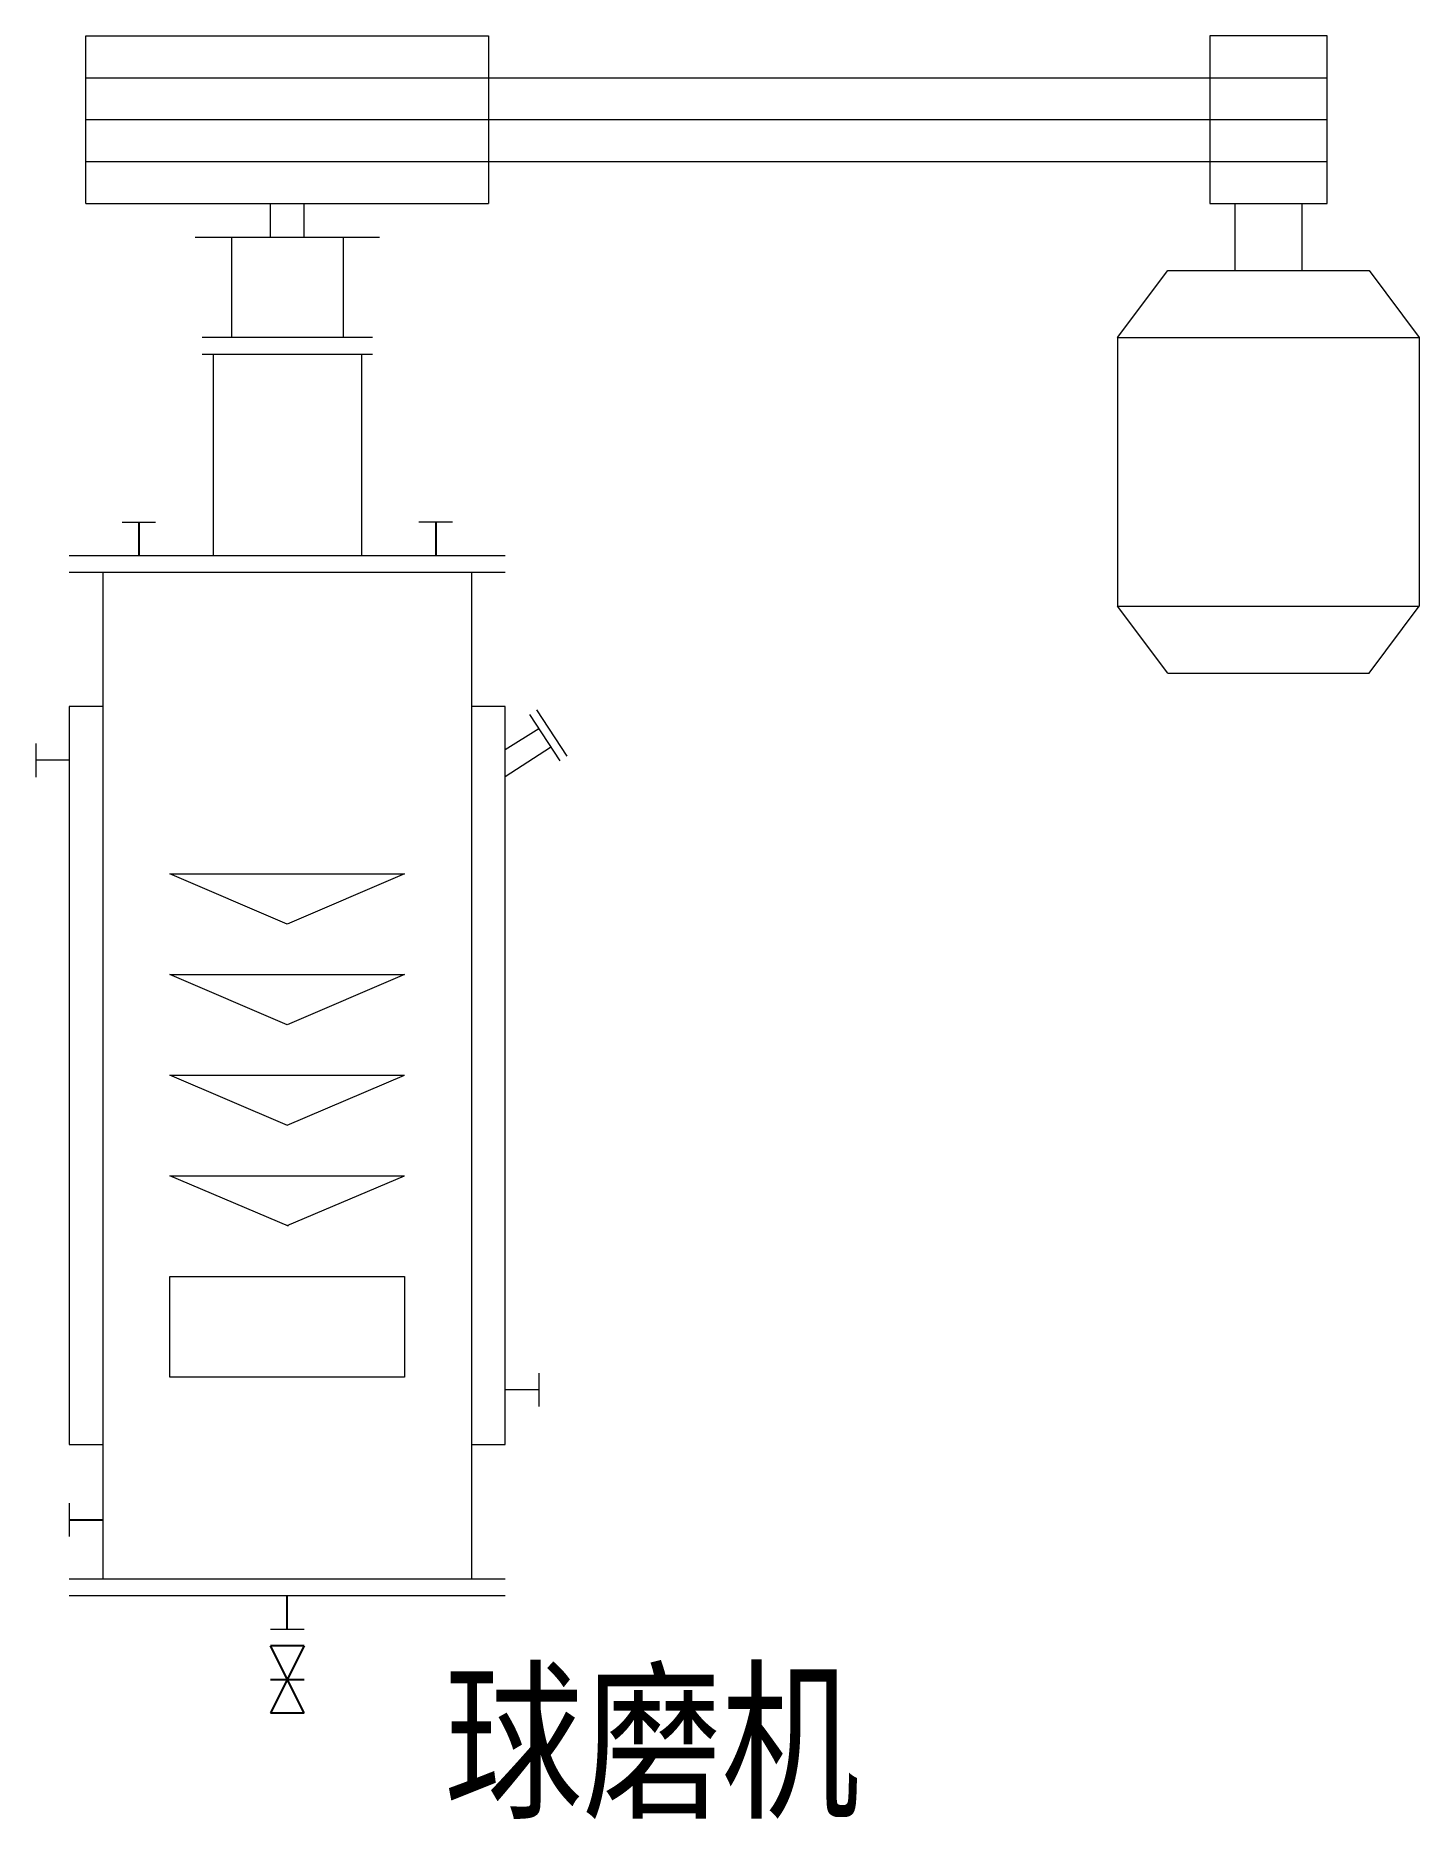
# Model space of a CAD drawing. Header units: millimetres. Extents: x 337 to 419, y 74 to 180.
import ezdxf

# ---------------------------------------------------------------- set-up
doc = ezdxf.new("R2010")
doc.units = ezdxf.units.MM
for name, color, linetype in [('主管道', 4, 'Continuous'), ('图层1', 1, 'Continuous'), ('辅物料管道', 4, 'Continuous')]:
    doc.layers.add(name, color=color, linetype=linetype)
doc.layers.add('水管线', color=3, linetype='Continuous', lineweight=15)
doc.layers.add('设备阀门', color=3, linetype='Continuous', lineweight=15)
doc.styles.add('QSDI', font='SimSun.ttf', dxfattribs={"width": 0.8})

# ---------------------------------------------------------------- blocks, each defined once
blk = doc.blocks.new('FG')
at = {"layer": '图层1'}
for p, q in [((9422.09, 790.41), (9422.09, 787.41)), ((9428.09, 790.41), (9422.09, 787.41)), ((9422.09, 790.41), (9428.09, 787.41)), ((9425.09, 787.41), (9425.09, 790.41)), ((9428.09, 787.41), (9428.09, 790.41))]:
    blk.add_line(p, q, dxfattribs=at)

msp = doc.modelspace()

# ---------------------------------------------------------------- linework, layer by layer
at = {"color": 2}
msp.add_line((360.52, 151.18), (360.52, 149.18), dxfattribs=at)
at = {"layer": '主管道', "color": 2}
for p, q in [((342.82, 151.18), (342.82, 149.18)), ((340.67, 91.67), (338.67, 91.67))]:
    msp.add_line(p, q, dxfattribs=at)
at = {"layer": '水管线', "color": 2}
for p, q in [((338.67, 136.98), (336.67, 136.98)), ((366.67, 99.45), (364.67, 99.45))]:
    msp.add_line(p, q, dxfattribs=at)
at = {"layer": '设备阀门', "color": 2}
for p, q in [((339.67, 170.18), (339.67, 180.18)), ((339.67, 180.18), (363.67, 180.18)), ((363.67, 180.18), (363.67, 170.18)), ((413.67, 180.18), (406.67, 180.18)), ((406.67, 180.18), (406.67, 170.18)), ((413.67, 170.18), (413.67, 180.18)), ((413.67, 170.18), (413.67, 180.18)), ((339.67, 177.68), (413.67, 177.68)), ((339.67, 175.18), (413.67, 175.18)), ((339.67, 172.68), (413.67, 172.68)), ((339.67, 170.18), (363.67, 170.18)), ((350.67, 168.18), (350.67, 170.18)), ((352.67, 168.18), (352.67, 170.18)), ((406.67, 170.18), (413.67, 170.18)), ((408.17, 170.18), (408.17, 166.18)), ((412.17, 170.18), (412.17, 166.18)), ((346.17, 168.18), (357.17, 168.18)), ((348.34, 168.18), (348.34, 162.18)), ((355, 168.18), (355, 162.18)), ((401.17, 162.18), (404.17, 166.18)), ((404.17, 166.18), (416.17, 166.18)), ((416.17, 166.18), (419.17, 162.18)), ((356.75, 162.18), (346.59, 162.18)), ((401.17, 162.18), (419.17, 162.18)), ((401.17, 162.18), (401.17, 146.18)), ((419.17, 162.18), (419.17, 146.18)), ((356.75, 161.18), (346.59, 161.18)), ((347.25, 161.18), (347.25, 149.18)), ((356.09, 161.18), (356.09, 149.18)), ((341.82, 151.18), (343.82, 151.18)), ((361.52, 151.18), (359.52, 151.18)), ((364.67, 149.18), (338.67, 149.18)), ((364.67, 148.18), (338.67, 148.18)), ((340.67, 148.18), (340.67, 88.18)), ((362.67, 88.18), (362.67, 148.18)), ((401.17, 146.18), (419.17, 146.18)), ((404.17, 142.18), (401.17, 146.18)), ((416.17, 142.18), (419.17, 146.18)), ((404.17, 142.18), (416.17, 142.18)), ((340.67, 140.18), (338.67, 140.18)), ((338.67, 140.18), (338.67, 96.18)), ((364.67, 140.18), (362.67, 140.18)), ((364.67, 96.18), (364.67, 140.18)), ((366.12, 139.72), (367.93, 136.95)), ((366.54, 139.99), (368.35, 137.22)), ((364.67, 137.62), (366.67, 138.88)), ((336.67, 137.98), (336.67, 135.98)), ((364.67, 136.01), (367.37, 137.77)), ((344.67, 130.21), (358.67, 130.21)), ((351.66, 127.21), (344.67, 130.21)), ((358.67, 130.21), (351.66, 127.21)), ((344.67, 124.21), (358.67, 124.21)), ((351.67, 121.21), (344.67, 124.21)), ((358.67, 124.21), (351.67, 121.21)), ((344.67, 118.21), (358.67, 118.21)), ((344.67, 118.21), (358.67, 118.21)), ((351.68, 115.21), (344.67, 118.21)), ((351.67, 115.22), (358.67, 118.21)), ((344.67, 112.21), (358.67, 112.21)), ((351.75, 109.21), (344.67, 112.21)), ((351.67, 109.25), (358.67, 112.21)), ((344.67, 100.21), (344.67, 106.21)), ((344.67, 106.21), (358.67, 106.21)), ((358.67, 106.21), (358.67, 100.21)), ((351.67, 100.21), (344.67, 100.21)), ((358.67, 100.21), (351.67, 100.21)), ((366.67, 100.45), (366.67, 98.45)), ((366.67, 100.45), (366.67, 98.45)), ((338.67, 96.18), (340.67, 96.18)), ((362.67, 96.18), (364.67, 96.18)), ((338.67, 92.7), (338.67, 90.7)), ((338.67, 88.18), (364.67, 88.18)), ((338.67, 87.18), (364.67, 87.18)), ((350.67, 85.18), (352.67, 85.18))]:
    msp.add_line(p, q, dxfattribs=at)
at = {"layer": '辅物料管道', "color": 2}
msp.add_line((351.67, 85.18), (351.67, 87.18), dxfattribs=at)

# ---------------------------------------------------------------- block references
at = {"color": 2, "xscale": 0.6666666666715173, "yscale": 0.6666666666715173, "zscale": 0.6666666666666666, "rotation": 270}
msp.add_blockref('FG', (-174.27, 6365.58), dxfattribs=at)

# ---------------------------------------------------------------- texts
at = {"style": 'QSDI', "width": 0.8}
msp.add_text('球磨机', height=7.569, dxfattribs=at).set_placement((361.03, 74.7))

doc.saveas('drawing.dxf')
